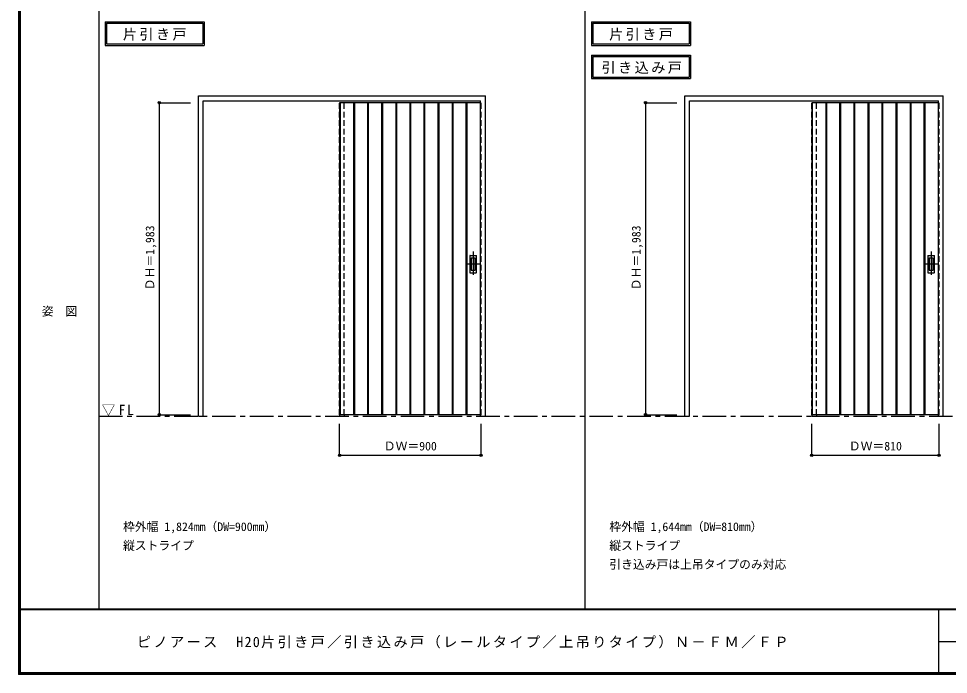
# Model space of a CAD drawing. Units: millimetres, scale not verified. Extents: x -6000 to 5700, y -4307 to 4260.
# Drawn here: x -6000 to -87, y -4205 to -36 of the extents above; entities that cross this region are included whole.
import ezdxf
from ezdxf.enums import TextEntityAlignment as Align

# ---------------------------------------------------------------- set-up
doc = ezdxf.new("R2010")
doc.units = ezdxf.units.MM
doc.header["$LTSCALE"] = 30
doc.header["$PDMODE"] = 32
doc.header["$PDSIZE"] = 15
doc.linetypes.add('CHAIN1', pattern=[8, 5, -1, 1, -1])
doc.linetypes.add('DASHED1', pattern=[1.8, 1.2, -0.6])
for name, color, linetype in [('0-1_通り芯', 4, 'CHAIN1'), ('0-2_扉', 4, 'DASHED1'), ('0-3_仕上げ', 3, 'Continuous'), ('0-4_枠', 3, 'Continuous'), ('0-6_引手', 3, 'Continuous'), ('0-A_文字', 7, 'Continuous'), ('0-B_寸法', 7, 'Continuous'), ('F-1_枠', 6, 'Continuous'), ('F-A_文字', 7, 'Continuous')]:
    doc.layers.add(name, color=color, linetype=linetype)
doc.styles.add('ＭＳ ゴシック', font='')
doc.styles.get('ＭＳ ゴシック').set_extended_font_data('MS Gothic')

msp = doc.modelspace()

# ---------------------------------------------------------------- linework, layer by layer
at = {"layer": '0-1_通り芯'}
for p, q in [((-3109.75, -1515.5), (-3109.75, -1677.5)), ((-197.25, -1515.5), (-197.25, -1677.5)), ((-3068.75, -1596.5), (-3150.75, -1596.5)), ((-156.25, -1596.5), (-238.25, -1596.5))]:
    msp.add_line(p, q, dxfattribs=at)
at = {"layer": '0-1_通り芯', "color": 7}
msp.add_line((-5490, -2562.5), (5690, -2562.5), dxfattribs=at)
at = {"layer": '0-2_扉'}
for p, q in [((-3958.75, -571), (-3958.75, -575)), ((-3061.75, -571), (-3058.75, -571)), ((-3058.75, -2554), (-3058.75, -571)), ((-956.25, -571), (-956.25, -575)), ((-149.25, -571), (-146.25, -571)), ((-3061.75, -2554), (-3058.75, -2554))]:
    msp.add_line(p, q, dxfattribs=at)
at = {"layer": '0-2_扉', "color": 3, "linetype": 'Continuous'}
for p, q in [((-3061.75, -571), (-3958.75, -571)), ((-3958.75, -571), (-3958.75, -2554)), ((-956.25, -571), (-956.25, -2554)), ((-149.25, -571), (-956.25, -571)), ((-3061.75, -2554), (-3958.75, -2554)), ((-149.25, -2554), (-956.25, -2554))]:
    msp.add_line(p, q, dxfattribs=at)
at = {"layer": '0-2_扉'}
msp.add_lwpolyline([(-149.25, -2554), (-146.25, -2554), (-146.25, -571)], dxfattribs=at)
at = {"layer": '0-3_仕上げ'}
for p, q in [((-3955.75, -571), (-3955.75, -2554)), ((-3869.25, -571), (-3869.25, -2554)), ((-3864.25, -571), (-3864.25, -2554)), ((-3781.25, -571), (-3781.25, -2554)), ((-3776.25, -571), (-3776.25, -2554)), ((-3691.25, -571), (-3691.25, -2554)), ((-3686.25, -571), (-3686.25, -2554)), ((-3601.25, -571), (-3601.25, -2554)), ((-3596.25, -571), (-3596.25, -2554)), ((-3511.25, -571), (-3511.25, -2554)), ((-3506.25, -2554), (-3506.25, -571)), ((-3421.25, -2554), (-3421.25, -571)), ((-3416.25, -2554), (-3416.25, -571)), ((-3331.25, -2554), (-3331.25, -571)), ((-3326.25, -2554), (-3326.25, -571)), ((-3241.25, -2554), (-3241.25, -571)), ((-3236.25, -2554), (-3236.25, -571)), ((-3153.25, -2554), (-3153.25, -571)), ((-3148.25, -2554), (-3148.25, -571)), ((-953.25, -571), (-953.25, -2554)), ((-866.75, -571), (-866.75, -2554)), ((-861.75, -571), (-861.75, -2554)), ((-778.75, -571), (-778.75, -2554)), ((-773.75, -571), (-773.75, -2554)), ((-688.75, -571), (-688.75, -2554)), ((-683.75, -571), (-683.75, -2554)), ((-598.75, -571), (-598.75, -2554)), ((-593.75, -571), (-593.75, -2554)), ((-508.75, -2554), (-508.75, -571)), ((-503.75, -2554), (-503.75, -571)), ((-418.75, -2554), (-418.75, -571)), ((-413.75, -2554), (-413.75, -571)), ((-328.75, -2554), (-328.75, -571)), ((-323.75, -2554), (-323.75, -571)), ((-240.75, -2554), (-240.75, -571)), ((-235.75, -2554), (-235.75, -571))]:
    msp.add_line(p, q, dxfattribs=at)
at = {"layer": '0-3_仕上げ', "linetype": 'DASHED1'}
for p, q in [((-3061.75, -2554), (-3061.75, -571)), ((-149.25, -2554), (-149.25, -571))]:
    msp.add_line(p, q, dxfattribs=at)
at = {"layer": '0-4_枠'}
for p, q in [((-4855.75, -2562.5), (-4855.75, -527.5)), ((-4855.75, -527.5), (-3031.75, -527.5)), ((-3031.75, -2562.5), (-3031.75, -527.5)), ((-1763.25, -2562.5), (-1763.25, -527.5)), ((-1763.25, -527.5), (-119.25, -527.5)), ((-119.25, -2562.5), (-119.25, -527.5)), ((-4825.75, -557.5), (-3061.75, -557.5)), ((-4825.75, -2562.5), (-4825.75, -557.5)), ((-3061.75, -2562.5), (-3061.75, -557.5)), ((-1733.25, -557.5), (-149.25, -557.5)), ((-1733.25, -2562.5), (-1733.25, -557.5)), ((-149.25, -2562.5), (-149.25, -557.5)), ((-4855.75, -2562.5), (-4825.75, -2562.5)), ((-3958.75, -2554), (-3958.75, -2562.5)), ((-3958.75, -2562.5), (-3928.75, -2562.5)), ((-3928.75, -2554), (-3928.75, -2562.5)), ((-3061.75, -2562.5), (-3031.75, -2562.5)), ((-1763.25, -2562.5), (-1733.25, -2562.5)), ((-956.25, -2554), (-956.25, -2562.5)), ((-956.25, -2562.5), (-926.25, -2562.5)), ((-926.25, -2554), (-926.25, -2562.5)), ((-149.25, -2562.5), (-119.25, -2562.5))]:
    msp.add_line(p, q, dxfattribs=at)
at = {"layer": '0-4_枠', "color": 4, "linetype": 'DASHED1'}
for p, q in [((-3958.75, -2554), (-3958.75, -557.5)), ((-3928.75, -2554), (-3928.75, -557.5)), ((-956.25, -2554), (-956.25, -557.5)), ((-926.25, -2554), (-926.25, -557.5))]:
    msp.add_line(p, q, dxfattribs=at)
at = {"layer": '0-6_引手'}
for p, q in [((-3130.75, -1543), (-3130.75, -1650)), ((-3129.25, -1541.5), (-3090.25, -1541.5)), ((-3088.75, -1650), (-3088.75, -1543)), ((-218.25, -1543), (-218.25, -1650)), ((-216.75, -1541.5), (-177.75, -1541.5)), ((-176.25, -1650), (-176.25, -1543)), ((-3129.25, -1651.5), (-3090.25, -1651.5)), ((-216.75, -1651.5), (-177.75, -1651.5))]:
    msp.add_line(p, q, dxfattribs=at)
at = {"layer": '0-6_引手', "color": 7}
for p, q in [((-3122.25, -1559), (-3122.25, -1634)), ((-3120.75, -1557.5), (-3098.75, -1557.5)), ((-3097.25, -1634), (-3097.25, -1559)), ((-209.75, -1559), (-209.75, -1634)), ((-208.25, -1557.5), (-186.25, -1557.5)), ((-184.75, -1634), (-184.75, -1559)), ((-3120.75, -1635.5), (-3098.75, -1635.5)), ((-208.25, -1635.5), (-186.25, -1635.5))]:
    msp.add_line(p, q, dxfattribs=at)
at = {"layer": '0-6_引手'}
for centre, start, end in [((-3129.25, -1543), 90, 180), ((-3090.25, -1543), 0, 90), ((-216.75, -1543), 90, 180), ((-177.75, -1543), 0, 90), ((-3129.25, -1650), 180, 270), ((-3090.25, -1650), 270, 0), ((-216.75, -1650), 180, 270), ((-177.75, -1650), 270, 0)]:
    msp.add_arc(centre, 1.5, start, end, dxfattribs=at)
at = {"layer": '0-6_引手', "color": 7}
for centre, start, end in [((-3120.75, -1559), 90, 180), ((-3098.75, -1559), 0, 90), ((-208.25, -1559), 90, 180), ((-186.25, -1559), 0, 90), ((-3120.75, -1634), 180, 270), ((-3098.75, -1634), 270, 0), ((-208.25, -1634), 180, 270), ((-186.25, -1634), 270, 0)]:
    msp.add_arc(centre, 1.5, start, end, dxfattribs=at)
at = {"layer": '0-A_文字'}
for p, q in [((-5450, -55.5), (-5450, -205.5)), ((-2357.5, -55.5), (-2357.5, -205.5)), ((-5440, -65.5), (-5440, -195.5)), ((-5440, -65.5), (-4828.97, -65.5)), ((-4828.97, -65.5), (-4828.97, -195.5)), ((-2347.5, -65.5), (-2347.5, -195.5)), ((-2347.5, -65.5), (-1736.47, -65.5)), ((-1736.47, -65.5), (-1736.47, -195.5)), ((-5450, -205.5), (-4818.97, -205.5)), ((-5440, -195.5), (-4828.97, -195.5)), ((-2357.5, -205.5), (-1726.47, -205.5)), ((-2347.5, -195.5), (-1736.47, -195.5)), ((-2357.5, -266.97), (-2357.5, -416.97)), ((-2347.5, -276.97), (-2347.5, -406.97)), ((-2347.5, -276.97), (-1736.47, -276.97)), ((-1736.47, -276.97), (-1736.47, -406.97)), ((-2347.5, -406.97), (-1736.47, -406.97)), ((-2357.5, -416.97), (-1726.47, -416.97))]:
    msp.add_line(p, q, dxfattribs=at)
for points in [[(-5450, -55.5), (-4818.97, -55.5), (-4818.97, -205.5)], [(-2357.5, -55.5), (-1726.47, -55.5), (-1726.47, -205.5)], [(-2357.5, -266.97), (-1726.47, -266.97), (-1726.47, -416.97)]]:
    msp.add_lwpolyline(points, dxfattribs=at)
at = {"layer": '0-B_寸法', "color": 4}
for p, q in [((-5105.75, -571), (-5105.75, -2554)), ((-5105.75, -571), (-4905.75, -571)), ((-2013.25, -571), (-2013.25, -2554)), ((-2013.25, -571), (-1813.25, -571)), ((-5105.75, -2554), (-4905.75, -2554)), ((-2013.25, -2554), (-1813.25, -2554)), ((-3958.75, -2812.5), (-3958.75, -2612.5)), ((-3058.75, -2812.5), (-3058.75, -2612.5)), ((-956.25, -2812.5), (-956.25, -2612.5)), ((-146.25, -2812.5), (-146.25, -2612.5)), ((-3058.75, -2812.5), (-3958.75, -2812.5)), ((-146.25, -2812.5), (-956.25, -2812.5))]:
    msp.add_line(p, q, dxfattribs=at)
at = {"layer": '0-B_寸法'}
for p in [(-5105.75, -571), (-2013.25, -571), (-5105.75, -2554), (-2013.25, -2554), (-3958.75, -2812.5), (-3058.75, -2812.5), (-956.25, -2812.5), (-146.25, -2812.5)]:
    msp.add_point(p, dxfattribs=at)
at = {"layer": 'F-1_枠'}
for p, q in [((-6000, 4175), (-6000, -4205)), ((-5995, 4175), (-5995, -4205)), ((-5990, 4175), (-5990, -4205)), ((-5490, 4175), (-5490, -3790)), ((-2397.5, -3790), (-2397.5, 4175)), ((5700, -3790), (-6000, -3790)), ((5700, -3795), (-6000, -3795)), ((-150, -3795), (-150, -4195)), ((-150, -3995), (5690, -3995.01)), ((5700, -4195), (-6000, -4195)), ((5700, -4200), (-6000, -4200)), ((5700, -4205), (-6000, -4205))]:
    msp.add_line(p, q, dxfattribs=at)

# ---------------------------------------------------------------- texts
at = {"layer": '0-A_文字', "style": 'ＭＳ ゴシック'}
for s, p in [('枠外幅 1,824mm（DW=900mm）', (-5335.75, -3310)), ('枠外幅 1,644mm（DW=810mm）', (-2243.25, -3310)), ('縦ストライプ', (-5335.75, -3430)), ('縦ストライプ', (-2243.25, -3430)), ('引き込み戸は上吊タイプのみ対応', (-2243.25, -3550))]:
    msp.add_text(s, height=54.99, dxfattribs=at).set_placement(p, align=Align.BOTTOM_LEFT)
at = {"layer": '0-A_文字', "char_height": 65.98, "attachment_point": 7, "style": 'ＭＳ ゴシック'}
for s, insert in [('\\T1.17;片引き戸', (-5336.98, -175.5)), ('\\T1.17;片引き戸', (-2244.48, -175.5)), ('\\T1.17;引き込み戸', (-2292.84, -386.97)), ('\\T1.26;\\W0.95;▽FL', (-5471.25, -2562.5))]:
    msp.add_mtext(s, dxfattribs=dict(at, insert=insert))
at = {"layer": '0-B_寸法', "style": 'ＭＳ ゴシック'}
for p in [(-5120.75, -1762.75), (-2028.25, -1762.75)]:
    msp.add_text('ＤＨ＝1,983', height=54.99, rotation=90, dxfattribs=at).set_placement(p, align=Align.BOTTOM_LEFT)
for s, p in [('ＤＷ＝900', (-3677.5, -2797.5)), ('ＤＷ＝810', (-720, -2797.5))]:
    msp.add_text(s, height=54.99, dxfattribs=at).set_placement(p, align=Align.BOTTOM_LEFT)
at = {"layer": 'F-A_文字', "style": 'ＭＳ ゴシック'}
msp.add_text('姿\u3000図', height=54.99, dxfattribs=at).set_placement((-5852.5, -1940.25), align=Align.BOTTOM_LEFT)
at = {"layer": 'F-A_文字', "insert": (-5247.55, -4040), "char_height": 65.98, "attachment_point": 7, "style": 'ＭＳ ゴシック'}
msp.add_mtext('\\T1.17;ピノアース\u3000H20片引き戸／引き込み戸（レールタイプ／上吊りタイプ）Ｎ－ＦＭ／ＦＰ', dxfattribs=at)

doc.saveas('drawing.dxf')
